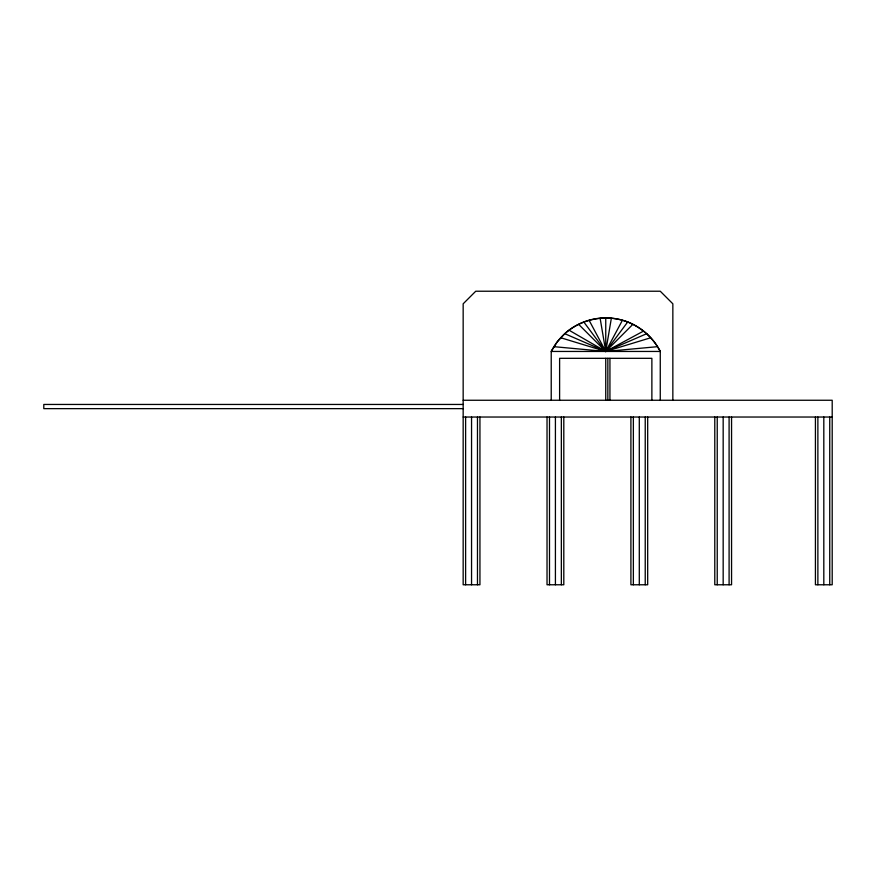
<?xml version="1.0" encoding="UTF-8"?>
<svg xmlns="http://www.w3.org/2000/svg" width="876" height="876" viewBox="0 0 876 876"><rect width="100%" height="100%" fill="white"/><g stroke="black" fill="none" stroke-linecap="round" stroke-linejoin="round"><path stroke-width="1.31" d="M554.201 346.699L605.743 351.451L611.328 318.415M560.968 337.818L605.743 351.451L622.31 320.463M551.223 400.255L551.223 351.451L557.18 341.947L564.768 333.69L605.743 351.451L627.698 321.985C641.648 327.58 653.31 338.125 660.263 351.451L660.263 400.255M569.258 330.329L605.743 351.451L632.724 324.47M564.768 333.69C581.554 318.546 606.586 313.882 627.698 321.985M578.762 324.47L605.743 351.451L643.356 331.172M583.788 321.985L605.743 351.451L646.718 333.69M589.187 320.463L605.743 351.451L650.518 337.818M600.159 318.415L605.743 351.451L657.285 346.699M463.163 400.255L832.2 400.255L832.2 584.774L815.425 584.774L815.425 417.031M463.163 404.449L43.8 404.449L43.8 408.643L463.163 408.643M463.163 417.031L832.2 417.031M829.747 417.031L829.747 584.774M823.812 417.031L823.812 584.774M817.877 417.031L817.877 584.774M731.559 417.031L731.559 584.774L714.783 584.774L714.783 417.031M729.095 417.031L729.095 584.774M723.171 417.031L723.171 584.774M717.236 417.031L717.236 584.774M672.845 400.255L672.845 303.808L660.263 291.226L475.745 291.226L463.163 303.808L463.163 584.774L479.938 584.774L479.938 417.031M651.875 400.255L651.875 358.317L559.611 358.317L559.611 400.255M647.682 417.031L647.682 584.774L630.906 584.774L630.906 417.031M645.229 417.031L645.229 584.774M639.294 417.031L639.294 584.774M633.359 417.031L633.359 584.774M609.937 358.317L609.937 400.255M607.845 358.317L607.845 400.255M605.743 317.9L605.743 351.451M605.743 358.317L605.743 400.255M563.805 417.031L563.805 584.774L547.029 584.774L547.029 417.031M561.352 417.031L561.352 584.774M555.417 417.031L555.417 584.774M549.493 417.031L549.493 584.774M477.475 417.031L477.475 584.774M471.551 417.031L471.551 584.774M465.616 417.031L465.616 584.774M660.263 351.451L551.223 351.451A61.068 61.068 0 0 1 660.263 351.451"/></g></svg>
